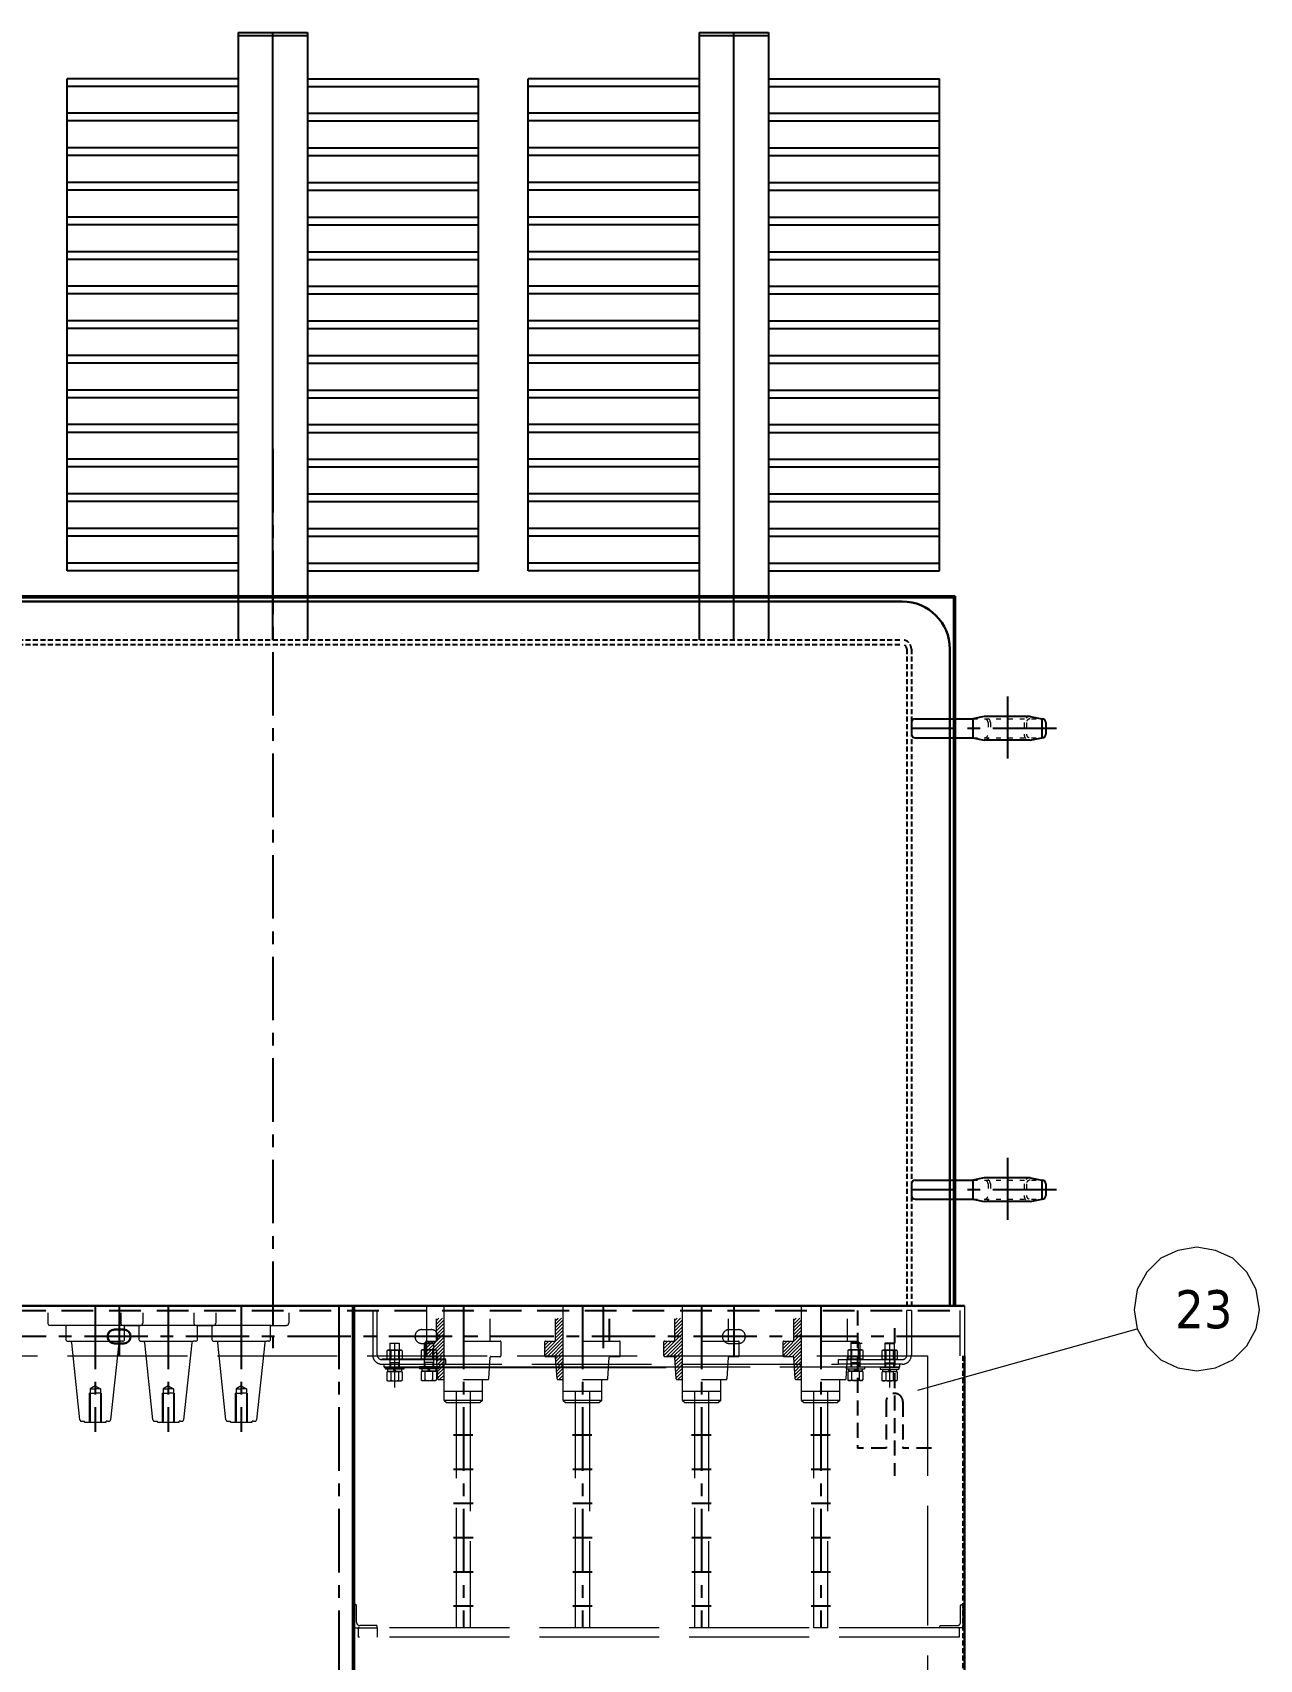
# Model space of a CAD drawing. Header units: millimetres. Extents: x 116956 to 138384, y -169944 to -162492.
# Drawn here: x 130434 to 132030, y -168281 to -166165 of the extents above; entities that cross this region are included whole.
import ezdxf

# ---------------------------------------------------------------- set-up
doc = ezdxf.new("R2010")
doc.units = ezdxf.units.MM
doc.header["$LTSCALE"] = 13
for name, pattern in [('ACAD_ISO02W100', [15, 12, -3]), ('ACAD_ISO03W100', [1.18, 0.47, -0.71]), ('CENTER', [50.8, 31.75, -6.35, 6.35, -6.35]), ('CENTERX2', [101.6, 63.5, -12.7, 12.7, -12.7]), ('DASHED', [0.75, 0.5, -0.25]), ('HIDDEN', [9.525, 6.35, -3.175])]:
    doc.linetypes.add(name, pattern=pattern)
doc.layers.get('0').update_dxf_attribs({"color": 1, "linetype": 'CENTER'})
for name, color, linetype in [('1', 4, 'Continuous'), ('4虚线层', 6, 'DASHED'), ('粗实线', 4, 'Continuous'), ('虚线', 6, 'HIDDEN'), ('铁心虚线', 1, 'DASHED')]:
    doc.layers.add(name, color=color, linetype=linetype)
doc.layers.add('标注、文本', color=3, linetype='Continuous', lineweight=25)
doc.layers.add('铁心', color=3, linetype='Continuous', lineweight=0)
doc.styles.add('Tahoma$001', font='tahoma.ttf', dxfattribs={"height": 2.159784})

# ---------------------------------------------------------------- blocks, each defined once
blk = doc.blocks.new('A$C01AF0FBC')
at = {"layer": '1', "color": 1, "linetype": 'CENTERX2', "lineweight": -3, "ltscale": 0.1}
blk.add_line((20, 740), (20, 0), dxfattribs=at)
at = {"layer": '粗实线', "lineweight": 30}
for p, q in [((38, 740), (38, 7)), ((40, 740), (40, 7)), ((0, 2), (33, 2)), ((0, 2), (0, 0)), ((0, 0), (33, 0))]:
    blk.add_line(p, q, dxfattribs=at)
for radius in [7, 5]:
    blk.add_arc((33, 7), radius, 270, 0, dxfattribs=at)

msp = doc.modelspace()

# ---------------------------------------------------------------- hatches: boundary and pattern name
at = {"linetype": 'ACAD_ISO02W100', "lineweight": 13}
h = msp.add_hatch(dxfattribs=at)
h.set_pattern_fill('ANSI31', color=2, angle=180, style=0)
h.set_pattern_definition([(225, (131278.524, -167520.8367), (2.245064, -2.245064), [])])
edge = h.paths.add_edge_path(flags=0)
edge.add_line((130969.419, -167836.719), (130969.419, -167879.498))
edge.add_line((130969.419, -167879.498), (130969.419, -167916.717))
edge.add_line((130969.419, -167916.717), (130962.354, -167916.717))
edge.add_arc((130962.354, -167915.717), 1, 183.814075, 270, ccw=False)
edge.add_line((130961.356, -167915.784), (130959.481, -167887.651))
edge.add_arc((130958.483, -167887.717), 1, 363.814075, 450)
edge.add_line((130958.483, -167886.717), (130946.419, -167886.717))
edge.add_arc((130946.419, -167885.717), 1, 180, 270, ccw=False)
edge.add_line((130945.419, -167885.717), (130945.419, -167867.717))
edge.add_arc((130946.419, -167867.717), 1, 450, 540, ccw=False)
edge.add_line((130946.419, -167866.717), (130948.904, -167866.717))
edge.add_line((130948.904, -167866.717), (130949.817, -167867.654))
edge.add_line((130949.817, -167867.654), (130950.644, -167866.717))
edge.add_line((130950.644, -167866.717), (130952.885, -167866.717))
edge.add_line((130952.885, -167866.717), (130953.799, -167867.654))
edge.add_line((130953.799, -167867.654), (130954.626, -167866.717))
edge.add_line((130954.626, -167866.717), (130955.823, -167866.717))
edge.add_line((130955.823, -167866.717), (130956.737, -167867.654))
edge.add_line((130956.737, -167867.654), (130957.563, -167866.717))
edge.add_line((130957.563, -167866.717), (130958.419, -167866.717))
edge.add_arc((130958.419, -167865.717), 1, 270.000001, 360)
edge.add_line((130959.419, -167865.717), (130959.419, -167837.719))
edge.add_arc((130960.419, -167837.719), 1, 90.00291, 180.00291, ccw=False)
edge.add_line((130960.419, -167836.719), (130969.419, -167836.719))
h = msp.add_hatch(dxfattribs=at)
h.set_pattern_fill('ANSI31', color=2, angle=180, style=0)
h.set_pattern_definition([(225, (131433.524, -167520.8367), (2.245064, -2.245064), [])])
edge = h.paths.add_edge_path(flags=0)
edge.add_line((131124.419, -167836.719), (131124.419, -167879.498))
edge.add_line((131124.419, -167879.498), (131124.419, -167916.717))
edge.add_line((131124.419, -167916.717), (131117.354, -167916.717))
edge.add_arc((131117.354, -167915.717), 1, 183.814075, 270, ccw=False)
edge.add_line((131116.356, -167915.784), (131114.481, -167887.651))
edge.add_arc((131113.483, -167887.717), 1, 363.814075, 450)
edge.add_line((131113.483, -167886.717), (131101.419, -167886.717))
edge.add_arc((131101.419, -167885.717), 1, 180, 270, ccw=False)
edge.add_line((131100.419, -167885.717), (131100.419, -167867.717))
edge.add_arc((131101.419, -167867.717), 1, 450, 540, ccw=False)
edge.add_line((131101.419, -167866.717), (131103.904, -167866.717))
edge.add_line((131103.904, -167866.717), (131104.817, -167867.654))
edge.add_line((131104.817, -167867.654), (131105.644, -167866.717))
edge.add_line((131105.644, -167866.717), (131107.885, -167866.717))
edge.add_line((131107.885, -167866.717), (131108.799, -167867.654))
edge.add_line((131108.799, -167867.654), (131109.626, -167866.717))
edge.add_line((131109.626, -167866.717), (131110.823, -167866.717))
edge.add_line((131110.823, -167866.717), (131111.737, -167867.654))
edge.add_line((131111.737, -167867.654), (131112.563, -167866.717))
edge.add_line((131112.563, -167866.717), (131113.419, -167866.717))
edge.add_arc((131113.419, -167865.717), 1, 270.000001, 360)
edge.add_line((131114.419, -167865.717), (131114.419, -167837.719))
edge.add_arc((131115.419, -167837.719), 1, 90.00291, 180.00291, ccw=False)
edge.add_line((131115.419, -167836.719), (131124.419, -167836.719))
h = msp.add_hatch(dxfattribs=at)
h.set_pattern_fill('ANSI31', color=2, angle=180, style=0)
h.set_pattern_definition([(225, (131588.524, -167520.8367), (2.245064, -2.245064), [])])
edge = h.paths.add_edge_path(flags=0)
edge.add_line((131279.419, -167836.719), (131279.419, -167879.498))
edge.add_line((131279.419, -167879.498), (131279.419, -167916.717))
edge.add_line((131279.419, -167916.717), (131272.354, -167916.717))
edge.add_arc((131272.354, -167915.717), 1, 183.814075, 270, ccw=False)
edge.add_line((131271.356, -167915.784), (131269.481, -167887.651))
edge.add_arc((131268.483, -167887.717), 1, 363.814075, 450)
edge.add_line((131268.483, -167886.717), (131256.419, -167886.717))
edge.add_arc((131256.419, -167885.717), 1, 180, 270, ccw=False)
edge.add_line((131255.419, -167885.717), (131255.419, -167867.717))
edge.add_arc((131256.419, -167867.717), 1, 450, 540, ccw=False)
edge.add_line((131256.419, -167866.717), (131258.904, -167866.717))
edge.add_line((131258.904, -167866.717), (131259.817, -167867.654))
edge.add_line((131259.817, -167867.654), (131260.644, -167866.717))
edge.add_line((131260.644, -167866.717), (131262.885, -167866.717))
edge.add_line((131262.885, -167866.717), (131263.799, -167867.654))
edge.add_line((131263.799, -167867.654), (131264.626, -167866.717))
edge.add_line((131264.626, -167866.717), (131265.823, -167866.717))
edge.add_line((131265.823, -167866.717), (131266.737, -167867.654))
edge.add_line((131266.737, -167867.654), (131267.563, -167866.717))
edge.add_line((131267.563, -167866.717), (131268.419, -167866.717))
edge.add_arc((131268.419, -167865.717), 1, 270.000001, 360)
edge.add_line((131269.419, -167865.717), (131269.419, -167837.719))
edge.add_arc((131270.419, -167837.719), 1, 90.00291, 180.00291, ccw=False)
edge.add_line((131270.419, -167836.719), (131279.419, -167836.719))
h = msp.add_hatch(dxfattribs=at)
h.set_pattern_fill('ANSI31', color=2, angle=180, style=0)
h.set_pattern_definition([(225, (131743.524, -167520.8367), (2.245064, -2.245064), [])])
edge = h.paths.add_edge_path(flags=0)
edge.add_line((131434.419, -167836.719), (131434.419, -167879.498))
edge.add_line((131434.419, -167879.498), (131434.419, -167916.717))
edge.add_line((131434.419, -167916.717), (131427.354, -167916.717))
edge.add_arc((131427.354, -167915.717), 1, 183.814075, 270, ccw=False)
edge.add_line((131426.356, -167915.784), (131424.481, -167887.651))
edge.add_arc((131423.483, -167887.717), 1, 363.814075, 450)
edge.add_line((131423.483, -167886.717), (131411.419, -167886.717))
edge.add_arc((131411.419, -167885.717), 1, 180, 270, ccw=False)
edge.add_line((131410.419, -167885.717), (131410.419, -167867.717))
edge.add_arc((131411.419, -167867.717), 1, 450, 540, ccw=False)
edge.add_line((131411.419, -167866.717), (131413.904, -167866.717))
edge.add_line((131413.904, -167866.717), (131414.817, -167867.654))
edge.add_line((131414.817, -167867.654), (131415.644, -167866.717))
edge.add_line((131415.644, -167866.717), (131417.885, -167866.717))
edge.add_line((131417.885, -167866.717), (131418.799, -167867.654))
edge.add_line((131418.799, -167867.654), (131419.626, -167866.717))
edge.add_line((131419.626, -167866.717), (131420.823, -167866.717))
edge.add_line((131420.823, -167866.717), (131421.737, -167867.654))
edge.add_line((131421.737, -167867.654), (131422.563, -167866.717))
edge.add_line((131422.563, -167866.717), (131423.419, -167866.717))
edge.add_arc((131423.419, -167865.717), 1, 270.000001, 360)
edge.add_line((131424.419, -167865.717), (131424.419, -167837.719))
edge.add_arc((131425.419, -167837.719), 1, 90.00291, 180.00291, ccw=False)
edge.add_line((131425.419, -167836.719), (131434.419, -167836.719))

# ---------------------------------------------------------------- linework, layer by layer
at = {"ltscale": 2}
for p, q in [((130746.422, -166954.718), (130746.422, -166164.737)), ((131346.422, -166954.718), (131346.422, -166164.737))]:
    msp.add_line(p, q, dxfattribs=at)
at = {"color": 2, "linetype": 'ACAD_ISO02W100', "lineweight": 13}
for p, q in [((130453.688, -167829.694), (130453.688, -167843.237)), ((130548.688, -167829.694), (130548.688, -167843.237)), ((130577.157, -167829.694), (130577.157, -167843.237)), ((130643.688, -167829.694), (130643.688, -167843.237)), ((130672.157, -167829.694), (130672.157, -167843.237)), ((130767.157, -167829.694), (130767.157, -167843.237)), ((130876.425, -167826.718), (130876.425, -167884.718)), ((130876.425, -167826.718), (130882.425, -167826.718)), ((130882.425, -167884.718), (130882.425, -167826.718)), ((130946.422, -167820.718), (130946.422, -167885.718)), ((130959.419, -167865.717), (130959.419, -167837.719)), ((130969.419, -167943.717), (130969.419, -167820.718)), ((131029.419, -167866.717), (131029.419, -167837.717)), ((131114.419, -167865.717), (131114.419, -167837.719)), ((131124.419, -167943.717), (131124.419, -167820.718)), ((131269.419, -167865.717), (131269.419, -167837.719)), ((131279.419, -167943.717), (131279.419, -167820.718)), ((131339.419, -167866.717), (131339.419, -167837.717)), ((131424.419, -167865.717), (131424.419, -167837.719)), ((131434.419, -167943.717), (131434.419, -167820.718)), ((131494.419, -167866.717), (131494.419, -167837.717)), ((131571.422, -167884.718), (131571.422, -167826.718)), ((131577.422, -167826.718), (131571.422, -167826.718)), ((131577.422, -167826.718), (131577.422, -167884.718)), ((131640.422, -167826.718), (131640.422, -167885.718)), ((131646.422, -167820.718), (131646.422, -167885.718)), ((130554.504, -167846.213), (130456.664, -167846.213)), ((130477.313, -167847.246), (130477.313, -167864.676)), ((130649.504, -167846.213), (130551.664, -167846.213)), ((130553.532, -167864.676), (130553.532, -167847.246)), ((130554.504, -167846.213), (130574.181, -167846.213)), ((130572.313, -167847.246), (130572.313, -167864.676)), ((130744.504, -167846.213), (130646.664, -167846.213)), ((130648.532, -167864.676), (130648.532, -167847.246)), ((130649.504, -167846.213), (130669.181, -167846.213)), ((130667.313, -167847.246), (130667.313, -167864.676)), ((130743.532, -167864.676), (130743.532, -167847.246)), ((130744.504, -167846.213), (130764.181, -167846.213)), ((130940.422, -167851.718), (130952.422, -167851.718)), ((131340.422, -167851.718), (131352.422, -167851.718)), ((130479.621, -167866.923), (130548.188, -167866.923)), ((130574.621, -167866.923), (130643.188, -167866.923)), ((130669.621, -167866.923), (130738.188, -167866.923)), ((130895, -167879.286), (130896.33, -167878.518)), ((130895, -167879.286), (130895, -167889.95)), ((130913.925, -167878.518), (130895.925, -167878.518)), ((130896.33, -167878.518), (130913.521, -167878.518)), ((130898.925, -167869.218), (130898.925, -167894.718)), ((130898.925, -167869.218), (130910.925, -167869.218)), ((130910.925, -167869.823), (130898.925, -167869.823)), ((130899.963, -167879.286), (130899.963, -167889.95)), ((130904.925, -167869.823), (130904.925, -167927.018)), ((130909.888, -167879.286), (130909.888, -167889.95)), ((130910.925, -167869.218), (130910.925, -167894.718)), ((130914.85, -167879.286), (130913.521, -167878.518)), ((130914.85, -167879.286), (130914.85, -167889.95)), ((130939.498, -167878.854), (130940.828, -167878.087)), ((130939.498, -167878.854), (130939.498, -167889.519)), ((130940.422, -167869.718), (130952.422, -167869.718)), ((130958.423, -167878.087), (130940.423, -167878.087)), ((130940.828, -167878.087), (130958.019, -167878.087)), ((130943.423, -167868.787), (130943.423, -167894.287)), ((130943.423, -167868.787), (130955.423, -167868.787)), ((130955.423, -167869.391), (130943.423, -167869.391)), ((130944.461, -167878.854), (130944.461, -167889.519)), ((130945.419, -167885.717), (130945.419, -167867.717)), ((130946.419, -167866.717), (130948.904, -167866.717)), ((130949.817, -167867.654), (130948.904, -167866.717)), ((130950.644, -167866.717), (130949.817, -167867.654)), ((130950.644, -167866.717), (130952.885, -167866.717)), ((130953.799, -167867.654), (130952.885, -167866.717)), ((130954.626, -167866.717), (130953.799, -167867.654)), ((130954.386, -167878.854), (130954.386, -167889.519)), ((130954.626, -167866.717), (130955.823, -167866.717)), ((130955.423, -167868.787), (130955.423, -167894.287)), ((130956.737, -167867.654), (130955.823, -167866.717)), ((130957.563, -167866.717), (130956.737, -167867.654)), ((130957.563, -167866.717), (130958.419, -167866.717)), ((130959.348, -167878.854), (130958.019, -167878.087)), ((130959.348, -167878.854), (130959.348, -167889.519)), ((130994.42, -167866.717), (131042.419, -167866.717)), ((131043.419, -167885.717), (131043.419, -167867.717)), ((131100.419, -167885.717), (131100.419, -167867.717)), ((131101.419, -167866.717), (131103.904, -167866.717)), ((131104.817, -167867.654), (131103.904, -167866.717)), ((131105.644, -167866.717), (131104.817, -167867.654)), ((131105.644, -167866.717), (131107.885, -167866.717)), ((131108.799, -167867.654), (131107.885, -167866.717)), ((131109.626, -167866.717), (131108.799, -167867.654)), ((131109.626, -167866.717), (131110.823, -167866.717)), ((131111.737, -167867.654), (131110.823, -167866.717)), ((131112.563, -167866.717), (131111.737, -167867.654)), ((131112.563, -167866.717), (131113.419, -167866.717)), ((131149.42, -167866.717), (131197.419, -167866.717)), ((131198.419, -167885.717), (131198.419, -167867.717)), ((131255.419, -167885.717), (131255.419, -167867.717)), ((131256.419, -167866.717), (131258.904, -167866.717)), ((131259.817, -167867.654), (131258.904, -167866.717)), ((131260.644, -167866.717), (131259.817, -167867.654)), ((131260.644, -167866.717), (131262.885, -167866.717)), ((131263.799, -167867.654), (131262.885, -167866.717)), ((131264.626, -167866.717), (131263.799, -167867.654)), ((131264.626, -167866.717), (131265.823, -167866.717)), ((131266.737, -167867.654), (131265.823, -167866.717)), ((131267.563, -167866.717), (131266.737, -167867.654)), ((131267.563, -167866.717), (131268.419, -167866.717)), ((131304.42, -167866.717), (131352.419, -167866.717)), ((131340.422, -167869.718), (131352.422, -167869.718)), ((131353.419, -167885.717), (131353.419, -167867.717)), ((131410.419, -167885.717), (131410.419, -167867.717)), ((131411.419, -167866.717), (131413.904, -167866.717)), ((131414.817, -167867.654), (131413.904, -167866.717)), ((131415.644, -167866.717), (131414.817, -167867.654)), ((131415.644, -167866.717), (131417.885, -167866.717)), ((131418.799, -167867.654), (131417.885, -167866.717)), ((131419.626, -167866.717), (131418.799, -167867.654)), ((131419.626, -167866.717), (131420.823, -167866.717)), ((131421.737, -167867.654), (131420.823, -167866.717)), ((131422.563, -167866.717), (131421.737, -167867.654)), ((131422.563, -167866.717), (131423.419, -167866.717)), ((131459.42, -167866.717), (131507.419, -167866.717)), ((131494.5, -167878.854), (131495.829, -167878.087)), ((131494.5, -167878.854), (131494.5, -167889.519)), ((131495.425, -167878.087), (131513.425, -167878.087)), ((131513.02, -167878.087), (131495.829, -167878.087)), ((131498.425, -167868.787), (131498.425, -167894.287)), ((131510.425, -167868.787), (131498.425, -167868.787)), ((131498.425, -167869.391), (131510.425, -167869.391)), ((131499.462, -167878.854), (131499.462, -167889.519)), ((131513.425, -167869.718), (131501.425, -167869.718)), ((131508.419, -167885.717), (131508.419, -167867.717)), ((131509.387, -167878.854), (131509.387, -167889.519)), ((131510.425, -167868.787), (131510.425, -167894.287)), ((131514.35, -167878.854), (131513.02, -167878.087)), ((131514.35, -167878.854), (131514.35, -167889.519)), ((131538.997, -167879.286), (131540.327, -167878.518)), ((131538.997, -167879.286), (131538.997, -167889.95)), ((131539.922, -167878.518), (131557.922, -167878.518)), ((131557.518, -167878.518), (131540.327, -167878.518)), ((131542.922, -167869.218), (131542.922, -167894.718)), ((131554.922, -167869.218), (131542.922, -167869.218)), ((131542.922, -167869.823), (131554.922, -167869.823)), ((131543.96, -167879.286), (131543.96, -167889.95)), ((131548.922, -167869.823), (131548.922, -167927.018)), ((131553.885, -167879.286), (131553.885, -167889.95)), ((131554.922, -167869.218), (131554.922, -167894.718)), ((131558.847, -167879.286), (131557.518, -167878.518)), ((131558.847, -167879.286), (131558.847, -167889.95)), ((129894.422, -167885.718), (131598.422, -167885.718)), ((130888.425, -167896.718), (131482.422, -167896.718)), ((130891.425, -167900.718), (130891.425, -167896.718)), ((130916.925, -167900.718), (130892.925, -167900.718)), ((130892.925, -167900.718), (130892.925, -167903.218)), ((130895, -167889.95), (130896.33, -167890.718)), ((130896.33, -167890.718), (130913.521, -167890.718)), ((130910.925, -167894.718), (130898.925, -167894.718)), ((130898.925, -167894.718), (130898.925, -167900.718)), ((130899.825, -167894.718), (130899.825, -167900.718)), ((130910.025, -167894.718), (130910.025, -167900.718)), ((130910.925, -167894.718), (130910.925, -167900.718)), ((130914.85, -167889.95), (130913.521, -167890.718)), ((130916.925, -167900.718), (130916.925, -167903.218)), ((130961.423, -167900.287), (130937.423, -167900.287)), ((130937.423, -167900.287), (130937.423, -167902.787)), ((130961.423, -167902.787), (130937.423, -167902.787)), ((130939.498, -167889.519), (130940.828, -167890.287)), ((130958.423, -167902.787), (130940.423, -167902.787)), ((130940.423, -167902.787), (130940.423, -167905.787)), ((130940.828, -167890.287), (130958.019, -167890.287)), ((130955.423, -167894.287), (130943.423, -167894.287)), ((130943.423, -167894.287), (130943.423, -167900.287)), ((130944.323, -167894.287), (130944.323, -167900.287)), ((130946.419, -167886.717), (130958.483, -167886.717)), ((130947.723, -167902.787), (130949.423, -167905.787)), ((130949.423, -167902.787), (130951.123, -167905.787)), ((130954.523, -167894.287), (130954.523, -167900.287)), ((130955.423, -167894.287), (130955.423, -167900.287)), ((130959.348, -167889.519), (130958.019, -167890.287)), ((130958.423, -167902.787), (130958.423, -167905.787)), ((130961.356, -167915.784), (130959.481, -167887.651)), ((130961.423, -167900.287), (130961.423, -167902.787)), ((130971.425, -167896.718), (130971.425, -167890.718)), ((131027.481, -167915.784), (131029.356, -167887.651)), ((131030.354, -167886.717), (131042.419, -167886.717)), ((131101.419, -167886.717), (131113.483, -167886.717)), ((131116.356, -167915.784), (131114.481, -167887.651)), ((131182.481, -167915.784), (131184.356, -167887.651)), ((131185.354, -167886.717), (131197.419, -167886.717)), ((131562.422, -167900.718), (131195.563, -167900.718)), ((131256.419, -167886.717), (131268.483, -167886.717)), ((131271.356, -167915.784), (131269.481, -167887.651)), ((131337.481, -167915.784), (131339.356, -167887.651)), ((131340.354, -167886.717), (131352.419, -167886.717)), ((131411.419, -167886.717), (131423.483, -167886.717)), ((131426.356, -167915.784), (131424.481, -167887.651)), ((131482.422, -167896.718), (131482.422, -167890.718)), ((131482.422, -167890.718), (131565.422, -167890.718)), ((131565.422, -167896.718), (131482.422, -167896.718)), ((131492.425, -167900.287), (131516.425, -167900.287)), ((131492.425, -167900.287), (131492.425, -167902.787)), ((131492.425, -167902.787), (131516.425, -167902.787)), ((131492.481, -167915.784), (131494.356, -167887.651)), ((131494.5, -167889.519), (131495.829, -167890.287)), ((131495.354, -167886.717), (131507.419, -167886.717)), ((131495.425, -167902.787), (131513.425, -167902.787)), ((131495.425, -167902.787), (131495.425, -167905.787)), ((131513.02, -167890.287), (131495.829, -167890.287)), ((131498.425, -167894.287), (131510.425, -167894.287)), ((131498.425, -167894.287), (131498.425, -167900.287)), ((131499.325, -167894.287), (131499.325, -167900.287)), ((131504.425, -167902.787), (131502.725, -167905.787)), ((131506.125, -167902.787), (131504.425, -167905.787)), ((131509.525, -167894.287), (131509.525, -167900.287)), ((131510.425, -167894.287), (131510.425, -167900.287)), ((131514.35, -167889.519), (131513.02, -167890.287)), ((131513.425, -167902.787), (131513.425, -167905.787)), ((131516.425, -167900.287), (131516.425, -167902.787)), ((131536.922, -167900.718), (131560.922, -167900.718)), ((131536.922, -167900.718), (131536.922, -167903.218)), ((131538.997, -167889.95), (131540.327, -167890.718)), ((131557.518, -167890.718), (131540.327, -167890.718)), ((131542.922, -167894.718), (131554.922, -167894.718)), ((131542.922, -167894.718), (131542.922, -167900.718)), ((131543.822, -167894.718), (131543.822, -167900.718)), ((131554.022, -167894.718), (131554.022, -167900.718)), ((131554.922, -167894.718), (131554.922, -167900.718)), ((131558.847, -167889.95), (131557.518, -167890.718)), ((131560.922, -167900.718), (131560.922, -167903.218)), ((131562.422, -167900.718), (131562.422, -167896.718)), ((131598.422, -167885.718), (131598.422, -168610.718)), ((130916.925, -167903.218), (130892.925, -167903.218)), ((130895, -167906.986), (130896.33, -167906.218)), ((130895, -167906.986), (130895, -167917.65)), ((130895, -167917.65), (130896.33, -167918.418)), ((130913.925, -167903.218), (130895.925, -167903.218)), ((130895.925, -167903.218), (130895.925, -167906.218)), ((130913.925, -167906.218), (130895.925, -167906.218)), ((130896.33, -167906.218), (130913.521, -167906.218)), ((130896.33, -167918.418), (130913.521, -167918.418)), ((130899.963, -167906.986), (130899.963, -167917.65)), ((130903.225, -167903.218), (130904.925, -167906.218)), ((130904.925, -167903.218), (130906.625, -167906.218)), ((130909.888, -167906.986), (130909.888, -167917.65)), ((130914.85, -167906.986), (130913.521, -167906.218)), ((130914.85, -167917.65), (130913.521, -167918.418)), ((130913.925, -167903.218), (130913.925, -167906.218)), ((130914.85, -167906.986), (130914.85, -167917.65)), ((130939.498, -167906.554), (130940.828, -167905.787)), ((130939.498, -167906.554), (130939.498, -167917.219)), ((130939.498, -167917.219), (130940.828, -167917.987)), ((130958.423, -167905.787), (130940.423, -167905.787)), ((130940.828, -167905.787), (130958.019, -167905.787)), ((130940.828, -167917.987), (130958.019, -167917.987)), ((130944.461, -167906.554), (130944.461, -167917.219)), ((130954.386, -167906.554), (130954.386, -167917.219)), ((130959.348, -167906.554), (130958.019, -167905.787)), ((130959.348, -167917.219), (130958.019, -167917.987)), ((130959.348, -167906.554), (130959.348, -167917.219)), ((130962.354, -167916.717), (130969.419, -167916.717)), ((130994.395, -167916.717), (131026.483, -167916.717)), ((131019.419, -167943.718), (131019.419, -167916.718)), ((131117.354, -167916.717), (131124.419, -167916.717)), ((131149.395, -167916.717), (131181.483, -167916.717)), ((131174.419, -167943.718), (131174.419, -167916.718)), ((131272.354, -167916.717), (131279.419, -167916.717)), ((131304.395, -167916.717), (131336.483, -167916.717)), ((131329.419, -167943.718), (131329.419, -167916.718)), ((131427.354, -167916.717), (131434.419, -167916.717)), ((131459.395, -167916.717), (131491.483, -167916.717)), ((131484.419, -167943.718), (131484.419, -167916.718)), ((131494.5, -167906.554), (131495.829, -167905.787)), ((131494.5, -167906.554), (131494.5, -167917.219)), ((131494.5, -167917.219), (131495.829, -167917.987)), ((131495.425, -167905.787), (131513.425, -167905.787)), ((131513.02, -167905.787), (131495.829, -167905.787)), ((131513.02, -167917.987), (131495.829, -167917.987)), ((131499.462, -167906.554), (131499.462, -167917.219)), ((131509.387, -167906.554), (131509.387, -167917.219)), ((131514.35, -167906.554), (131513.02, -167905.787)), ((131514.35, -167917.219), (131513.02, -167917.987)), ((131514.35, -167906.554), (131514.35, -167917.219)), ((131536.922, -167903.218), (131560.922, -167903.218)), ((131538.997, -167906.986), (131540.327, -167906.218)), ((131538.997, -167906.986), (131538.997, -167917.65)), ((131538.997, -167917.65), (131540.327, -167918.418)), ((131539.922, -167903.218), (131557.922, -167903.218)), ((131539.922, -167903.218), (131539.922, -167906.218)), ((131539.922, -167906.218), (131557.922, -167906.218)), ((131557.518, -167906.218), (131540.327, -167906.218)), ((131557.518, -167918.418), (131540.327, -167918.418)), ((131543.96, -167906.986), (131543.96, -167917.65)), ((131548.922, -167903.218), (131547.222, -167906.218)), ((131550.622, -167903.218), (131548.922, -167906.218)), ((131553.885, -167906.986), (131553.885, -167917.65)), ((131558.847, -167906.986), (131557.518, -167906.218)), ((131558.847, -167917.65), (131557.518, -167918.418)), ((131557.922, -167903.218), (131557.922, -167906.218)), ((131558.847, -167906.986), (131558.847, -167917.65)), ((130507.679, -167934.336), (130507.679, -167972.233)), ((130507.679, -167934.336), (130515.392, -167934.336)), ((130508.651, -167928.931), (130508.651, -167970.958)), ((130523.166, -167934.336), (130515.392, -167934.336)), ((130522.133, -167928.931), (130522.133, -167970.958)), ((130523.166, -167934.336), (130523.166, -167972.233)), ((130602.679, -167934.336), (130602.679, -167972.233)), ((130602.679, -167934.336), (130610.392, -167934.336)), ((130603.651, -167928.931), (130603.651, -167970.958)), ((130618.166, -167934.336), (130610.392, -167934.336)), ((130617.133, -167928.931), (130617.133, -167970.958)), ((130618.166, -167934.336), (130618.166, -167972.233)), ((130697.679, -167934.336), (130697.679, -167972.233)), ((130697.679, -167934.336), (130705.392, -167934.336)), ((130698.651, -167928.931), (130698.651, -167970.958)), ((130713.166, -167934.336), (130705.392, -167934.336)), ((130712.133, -167928.931), (130712.133, -167970.958)), ((130713.166, -167934.336), (130713.166, -167972.233)), ((130969.418, -167931.717), (131019.419, -167931.717)), ((130969.419, -167943.709), (130972.419, -167946.709)), ((131019.419, -167943.717), (130969.419, -167943.709)), ((131014.417, -167943.717), (130974.417, -167943.717)), ((130985.452, -167931.717), (131003.452, -167931.717)), ((130985.483, -168239.717), (130985.452, -167931.717)), ((131003.452, -167931.717), (131003.452, -168239.717)), ((131019.419, -167943.718), (131016.419, -167946.718)), ((131124.418, -167931.717), (131174.419, -167931.717)), ((131124.419, -167943.709), (131127.419, -167946.709)), ((131174.419, -167943.717), (131124.419, -167943.709)), ((131169.417, -167943.717), (131129.417, -167943.717)), ((131140.452, -167931.717), (131158.452, -167931.717)), ((131140.483, -168239.717), (131140.452, -167931.717)), ((131158.452, -167931.717), (131158.452, -168239.717)), ((131174.419, -167943.718), (131171.419, -167946.718)), ((131279.418, -167931.717), (131329.419, -167931.717)), ((131279.419, -167943.709), (131282.419, -167946.709)), ((131329.419, -167943.717), (131279.419, -167943.709)), ((131324.417, -167943.717), (131284.417, -167943.717)), ((131295.452, -167931.717), (131313.452, -167931.717)), ((131295.483, -168239.717), (131295.452, -167931.717)), ((131313.452, -167931.717), (131313.452, -168239.717)), ((131329.419, -167943.718), (131326.419, -167946.718)), ((131434.418, -167931.717), (131484.419, -167931.717)), ((131434.419, -167943.709), (131437.419, -167946.709)), ((131484.419, -167943.717), (131434.419, -167943.709)), ((131479.417, -167943.717), (131439.417, -167943.717)), ((131450.452, -167931.717), (131468.452, -167931.717)), ((131450.483, -168239.717), (131450.452, -167931.717)), ((131468.452, -167931.717), (131468.452, -168239.717)), ((131484.419, -167943.718), (131481.419, -167946.718)), ((130972.419, -167946.709), (131016.419, -167946.718)), ((131127.419, -167946.709), (131171.419, -167946.718)), ((131282.419, -167946.709), (131326.419, -167946.718)), ((131437.419, -167946.709), (131481.419, -167946.718)), ((130497.658, -167970.958), (130501.424, -167970.958)), ((130501.424, -167972.233), (130501.424, -167970.958)), ((130508.651, -167970.958), (130507.679, -167972.233)), ((130508.651, -167972.233), (130522.133, -167972.233)), ((130522.133, -167970.958), (130523.166, -167972.233)), ((130531.304, -167970.958), (130529.421, -167970.958)), ((130531.304, -167970.958), (130533.126, -167970.958)), ((130592.658, -167970.958), (130596.424, -167970.958)), ((130596.424, -167972.233), (130596.424, -167970.958)), ((130603.651, -167970.958), (130602.679, -167972.233)), ((130603.651, -167972.233), (130617.133, -167972.233)), ((130617.133, -167970.958), (130618.166, -167972.233)), ((130626.304, -167970.958), (130624.421, -167970.958)), ((130626.304, -167970.958), (130628.126, -167970.958)), ((130687.658, -167970.958), (130691.424, -167970.958)), ((130691.424, -167972.233), (130691.424, -167970.958)), ((130698.651, -167970.958), (130697.679, -167972.233)), ((130698.651, -167972.233), (130712.133, -167972.233)), ((130712.133, -167970.958), (130713.166, -167972.233)), ((130721.304, -167970.958), (130719.421, -167970.958)), ((130721.304, -167970.958), (130723.126, -167970.958)), ((130852.425, -168209.717), (130852.425, -168239.717)), ((130855.425, -168232.217), (130855.425, -168210.717)), ((131641.422, -168232.217), (131641.422, -168210.717)), ((131642.422, -168209.717), (131644.422, -168209.717)), ((131644.422, -168209.717), (131644.422, -168239.717)), ((130852.425, -168239.717), (130882.425, -168239.717)), ((131639.422, -168239.717), (130857.425, -168239.717)), ((130857.425, -168239.717), (130857.425, -168251.717)), ((130881.425, -168236.717), (130859.925, -168236.717)), ((130882.425, -168239.717), (130882.425, -168237.717)), ((130882.425, -168239.717), (130882.425, -168251.717)), ((131003.474, -168239.717), (130985.474, -168239.717)), ((131158.474, -168239.717), (131140.474, -168239.717)), ((131313.474, -168239.717), (131295.474, -168239.717)), ((131468.474, -168239.717), (131450.474, -168239.717)), ((131614.422, -168239.717), (131614.422, -168237.717)), ((131644.422, -168239.717), (131614.422, -168239.717)), ((131615.422, -168236.717), (131636.922, -168236.717)), ((131639.422, -168239.717), (131639.422, -168251.717)), ((131639.422, -168251.717), (130857.425, -168251.717))]:
    msp.add_line(p, q, dxfattribs=at)
for points in [[(130453.688, -167843.237), (130453.749, -167843.966), (130454.052, -167844.695), (130454.538, -167845.363), (130455.145, -167845.788), (130455.874, -167846.092), (130456.664, -167846.213)], [(130477.313, -167847.246), (130477.191, -167846.699), (130476.827, -167846.335), (130476.28, -167846.213)], [(130548.688, -167843.237), (130548.749, -167843.966), (130549.052, -167844.695), (130549.538, -167845.363), (130550.145, -167845.788), (130550.874, -167846.092), (130551.664, -167846.213)], [(130554.504, -167846.213), (130554.018, -167846.335), (130553.654, -167846.699), (130553.532, -167847.246)], [(130572.313, -167847.246), (130572.191, -167846.699), (130571.827, -167846.335), (130571.28, -167846.213)], [(130574.181, -167846.213), (130574.91, -167846.092), (130575.639, -167845.788), (130576.307, -167845.363), (130576.732, -167844.695), (130577.036, -167843.966), (130577.157, -167843.237)], [(130643.688, -167843.237), (130643.749, -167843.966), (130644.052, -167844.695), (130644.538, -167845.363), (130645.145, -167845.788), (130645.874, -167846.092), (130646.664, -167846.213)], [(130649.504, -167846.213), (130649.018, -167846.335), (130648.654, -167846.699), (130648.532, -167847.246)], [(130667.313, -167847.246), (130667.191, -167846.699), (130666.827, -167846.335), (130666.28, -167846.213)], [(130669.181, -167846.213), (130669.91, -167846.092), (130670.639, -167845.788), (130671.307, -167845.363), (130671.732, -167844.695), (130672.036, -167843.966), (130672.157, -167843.237)], [(130744.504, -167846.213), (130744.018, -167846.335), (130743.654, -167846.699), (130743.532, -167847.246)], [(130764.181, -167846.213), (130764.91, -167846.092), (130765.639, -167845.788), (130766.307, -167845.363), (130766.732, -167844.695), (130767.036, -167843.966), (130767.157, -167843.237)], [(130477.313, -167864.676), (130477.434, -167865.344), (130477.738, -167866.012), (130478.224, -167866.498), (130478.892, -167866.802), (130479.621, -167866.923)], [(130495.411, -167968.893), (130484.904, -167868.988), (130484.722, -167868.32), (130484.358, -167867.773), (130483.872, -167867.348), (130483.265, -167867.045), (130482.597, -167866.923)], [(130551.224, -167866.923), (130548.188, -167866.923), (130547.52, -167867.045), (130546.973, -167867.348), (130546.426, -167867.773), (130546.123, -167868.32), (130545.94, -167868.988), (130535.434, -167968.893)], [(130551.224, -167866.923), (130551.953, -167866.802), (130552.56, -167866.498), (130553.046, -167866.012), (130553.411, -167865.344), (130553.532, -167864.676)], [(130572.313, -167864.676), (130572.434, -167865.344), (130572.738, -167866.012), (130573.224, -167866.498), (130573.892, -167866.802), (130574.621, -167866.923)], [(130590.411, -167968.893), (130579.904, -167868.988), (130579.722, -167868.32), (130579.358, -167867.773), (130578.872, -167867.348), (130578.265, -167867.045), (130577.597, -167866.923)], [(130646.224, -167866.923), (130643.188, -167866.923), (130642.52, -167867.045), (130641.973, -167867.348), (130641.426, -167867.773), (130641.123, -167868.32), (130640.94, -167868.988), (130630.434, -167968.893)], [(130646.224, -167866.923), (130646.953, -167866.802), (130647.56, -167866.498), (130648.046, -167866.012), (130648.411, -167865.344), (130648.532, -167864.676)], [(130667.313, -167864.676), (130667.434, -167865.344), (130667.738, -167866.012), (130668.224, -167866.498), (130668.892, -167866.802), (130669.621, -167866.923)], [(130685.411, -167968.893), (130674.904, -167868.988), (130674.722, -167868.32), (130674.358, -167867.773), (130673.872, -167867.348), (130673.265, -167867.045), (130672.597, -167866.923)], [(130741.224, -167866.923), (130738.188, -167866.923), (130737.52, -167867.045), (130736.973, -167867.348), (130736.426, -167867.773), (130736.123, -167868.32), (130735.94, -167868.988), (130725.434, -167968.893)], [(130741.224, -167866.923), (130741.953, -167866.802), (130742.56, -167866.498), (130743.046, -167866.012), (130743.411, -167865.344), (130743.532, -167864.676)], [(130515.392, -167924.862), (130508.651, -167928.931), (130515.392, -167928.931)], [(130515.392, -167924.862), (130522.133, -167928.931), (130515.392, -167928.931)], [(130610.392, -167924.862), (130603.651, -167928.931), (130610.392, -167928.931)], [(130610.392, -167924.862), (130617.133, -167928.931), (130610.392, -167928.931)], [(130705.392, -167924.862), (130698.651, -167928.931), (130705.392, -167928.931)], [(130705.392, -167924.862), (130712.133, -167928.931), (130705.392, -167928.931)], [(130495.411, -167968.893), (130495.593, -167969.561), (130495.897, -167970.108), (130496.444, -167970.593), (130497.051, -167970.836), (130497.658, -167970.958)], [(130501.424, -167972.233), (130529.421, -167972.233), (130529.421, -167970.958)], [(130533.126, -167970.958), (130533.794, -167970.836), (130534.401, -167970.593), (130534.887, -167970.108), (130535.252, -167969.561), (130535.434, -167968.893)], [(130590.411, -167968.893), (130590.593, -167969.561), (130590.897, -167970.108), (130591.444, -167970.593), (130592.051, -167970.836), (130592.658, -167970.958)], [(130596.424, -167972.233), (130624.421, -167972.233), (130624.421, -167970.958)], [(130628.126, -167970.958), (130628.794, -167970.836), (130629.401, -167970.593), (130629.887, -167970.108), (130630.252, -167969.561), (130630.434, -167968.893)], [(130685.411, -167968.893), (130685.593, -167969.561), (130685.897, -167970.108), (130686.444, -167970.593), (130687.051, -167970.836), (130687.658, -167970.958)], [(130691.424, -167972.233), (130719.421, -167972.233), (130719.421, -167970.958)], [(130723.126, -167970.958), (130723.794, -167970.836), (130724.401, -167970.593), (130724.887, -167970.108), (130725.252, -167969.561), (130725.434, -167968.893)]]:
    msp.add_lwpolyline(points, dxfattribs=at)
for centre, radius, start, end in [((130940.422, -167860.718), 9, 90, 270), ((130952.422, -167860.718), 9, 270, 90), ((131340.422, -167860.718), 9, 90, 270), ((131352.422, -167860.718), 9, 270, 90), ((130897.536, -167883.087), 4.569, 57.914436, 123.704561), ((130904.925, -167896.518), 18, 73.996597, 106.003403), ((130912.315, -167883.087), 4.569, 56.295439, 122.558752), ((130942.034, -167882.655), 4.569, 57.914436, 123.704561), ((130949.423, -167896.087), 18, 73.996597, 106.003403), ((130946.419, -167867.717), 1, 90, 180), ((130956.813, -167882.655), 4.569, 56.295439, 122.558752), ((130958.419, -167865.717), 1, 270.000001, 0), ((131042.419, -167867.717), 1, 0, 90), ((131101.419, -167867.717), 1, 90, 180), ((131113.419, -167865.717), 1, 270.000001, 0), ((131197.419, -167867.717), 1, 0, 90), ((131256.419, -167867.717), 1, 90, 180), ((131268.419, -167865.717), 1, 270.000001, 0), ((131352.419, -167867.717), 1, 0, 90), ((131411.419, -167867.717), 1, 90, 180), ((131423.419, -167865.717), 1, 270.000001, 0), ((131497.035, -167882.655), 4.569, 57.441248, 123.704561), ((131504.425, -167896.087), 18, 73.996597, 106.003403), ((131507.419, -167867.717), 1, 0, 90), ((131511.814, -167882.655), 4.569, 56.295439, 122.085564), ((131541.533, -167883.087), 4.569, 57.441248, 123.704561), ((131548.922, -167896.518), 18, 73.996597, 106.003403), ((131556.312, -167883.087), 4.569, 56.295439, 122.085564), ((130888.425, -167884.718), 12, 180, 270), ((130888.425, -167884.718), 6, 180, 270), ((130897.536, -167886.149), 4.569, 236.295439, 302.085564), ((130904.925, -167872.718), 18, 253.996597, 286.003403), ((130912.315, -167886.149), 4.569, 237.914436, 303.704561), ((130942.034, -167885.718), 4.569, 236.295439, 302.085564), ((130949.423, -167872.287), 18, 253.996597, 286.003403), ((130946.419, -167885.717), 1, 180, 270), ((130956.813, -167885.718), 4.569, 237.914436, 303.704561), ((130958.483, -167887.717), 1, 3.814075, 90), ((131030.354, -167887.717), 1, 90, 176.185925), ((131042.419, -167885.717), 1, 270, 0), ((131101.419, -167885.717), 1, 180, 270), ((131113.483, -167887.717), 1, 3.814075, 90), ((131185.354, -167887.717), 1, 90, 176.185925), ((131197.419, -167885.717), 1, 270, 0), ((131256.419, -167885.717), 1, 180, 270), ((131268.483, -167887.717), 1, 3.814075, 90), ((131340.354, -167887.717), 1, 90, 176.185925), ((131352.419, -167885.717), 1, 270, 0), ((131411.419, -167885.717), 1, 180, 270), ((131423.483, -167887.717), 1, 3.814075, 90), ((131495.354, -167887.717), 1, 90, 176.185925), ((131497.035, -167885.718), 4.569, 236.295439, 302.085564), ((131504.425, -167872.287), 18, 253.996597, 286.003403), ((131507.419, -167885.717), 1, 270, 0), ((131511.814, -167885.718), 4.569, 237.914436, 303.704561), ((131541.533, -167886.149), 4.569, 236.295439, 302.085564), ((131548.922, -167872.718), 18, 253.996597, 286.003403), ((131556.312, -167886.149), 4.569, 237.914436, 303.704561), ((131565.422, -167884.718), 12, 270, 0), ((131565.422, -167884.718), 6, 270, 0), ((130897.536, -167910.787), 4.569, 57.914436, 123.704561), ((130897.536, -167913.849), 4.569, 236.295439, 302.085564), ((130904.925, -167924.218), 18, 73.996597, 106.003403), ((130904.925, -167900.418), 18, 253.996597, 286.003403), ((130912.315, -167910.787), 4.569, 56.295439, 122.558752), ((130912.315, -167913.849), 4.569, 237.914436, 303.704561), ((130942.034, -167910.355), 4.569, 57.914436, 123.704561), ((130942.034, -167913.418), 4.569, 236.295439, 302.085564), ((130949.423, -167923.787), 18, 73.996597, 106.003403), ((130949.423, -167899.987), 18, 253.996597, 286.003403), ((130956.813, -167910.355), 4.569, 56.295439, 122.558752), ((130956.813, -167913.418), 4.569, 237.914436, 303.704561), ((130962.354, -167915.717), 1, 183.814075, 270), ((131026.483, -167915.717), 1, 270, 356.185925), ((131117.354, -167915.717), 1, 183.814075, 270), ((131181.483, -167915.717), 1, 270, 356.185925), ((131272.354, -167915.717), 1, 183.814075, 270), ((131336.483, -167915.717), 1, 270, 356.185925), ((131427.354, -167915.717), 1, 183.814075, 270), ((131491.483, -167915.717), 1, 270, 356.185925), ((131497.035, -167910.355), 4.569, 57.441248, 123.704561), ((131497.035, -167913.418), 4.569, 236.295439, 302.085564), ((131504.425, -167923.787), 18, 73.996597, 106.003403), ((131504.425, -167899.987), 18, 253.996597, 286.003403), ((131511.814, -167910.355), 4.569, 56.295439, 122.085564), ((131511.814, -167913.418), 4.569, 237.914436, 303.704561), ((131541.533, -167910.787), 4.569, 57.441248, 123.704561), ((131541.533, -167913.849), 4.569, 236.295439, 302.085564), ((131548.922, -167924.218), 18, 73.996597, 106.003403), ((131548.922, -167900.418), 18, 253.996597, 286.003403), ((131556.312, -167910.787), 4.569, 56.295439, 122.085564), ((131556.312, -167913.849), 4.569, 237.914436, 303.704561), ((131642.422, -168210.717), 1, 90, 180), ((130859.925, -168232.217), 4.5, 180, 270), ((130881.425, -168237.717), 1, 0, 90), ((131615.422, -168237.717), 1, 90, 180), ((131636.922, -168232.217), 4.5, 270, 0)]:
    msp.add_arc(centre, radius, start, end, dxfattribs=at)
at = {"layer": '1', "ltscale": 8}
for p, q in [((130701.422, -166164.737), (130701.422, -166954.718)), ((130701.422, -166164.737), (130791.422, -166164.737)), ((130791.422, -166164.737), (130791.422, -166954.718)), ((131301.422, -166164.737), (131301.422, -166954.718)), ((131301.422, -166164.737), (131391.422, -166164.737)), ((131391.422, -166164.737), (131391.422, -166954.718)), ((130701.422, -166168.737), (130791.422, -166168.737)), ((131301.422, -166168.737), (131391.422, -166168.737)), ((130478.922, -166864.737), (130478.922, -166224.737)), ((130701.422, -166224.737), (130478.922, -166224.737)), ((130791.422, -166224.737), (131013.922, -166224.737)), ((131013.922, -166864.737), (131013.922, -166224.737)), ((131078.922, -166864.737), (131078.922, -166224.737)), ((131301.422, -166224.737), (131078.922, -166224.737)), ((131391.422, -166224.737), (131613.922, -166224.737)), ((131613.922, -166864.737), (131613.922, -166224.737)), ((130701.422, -166234.737), (130478.922, -166234.737)), ((130791.422, -166234.737), (131013.922, -166234.737)), ((131301.422, -166234.737), (131078.922, -166234.737)), ((131391.422, -166234.737), (131613.922, -166234.737)), ((130701.422, -166269.737), (130478.922, -166269.737)), ((130791.422, -166269.737), (131013.922, -166269.737)), ((131301.422, -166269.737), (131078.922, -166269.737)), ((131391.422, -166269.737), (131613.922, -166269.737)), ((130701.422, -166279.737), (130478.922, -166279.737)), ((130791.422, -166279.737), (131013.922, -166279.737)), ((131301.422, -166279.737), (131078.922, -166279.737)), ((131391.422, -166279.737), (131613.922, -166279.737)), ((130701.422, -166314.737), (130478.922, -166314.737)), ((130791.422, -166314.737), (131013.922, -166314.737)), ((131301.422, -166314.737), (131078.922, -166314.737)), ((131391.422, -166314.737), (131613.922, -166314.737)), ((130701.422, -166324.737), (130478.922, -166324.737)), ((130791.422, -166324.737), (131013.922, -166324.737)), ((131301.422, -166324.737), (131078.922, -166324.737)), ((131391.422, -166324.737), (131613.922, -166324.737)), ((130701.422, -166359.737), (130478.922, -166359.737)), ((130701.422, -166369.737), (130478.922, -166369.737)), ((130791.422, -166359.737), (131013.922, -166359.737)), ((130791.422, -166369.737), (131013.922, -166369.737)), ((131301.422, -166359.737), (131078.922, -166359.737)), ((131301.422, -166369.737), (131078.922, -166369.737)), ((131391.422, -166359.737), (131613.922, -166359.737)), ((131391.422, -166369.737), (131613.922, -166369.737)), ((130701.422, -166404.737), (130478.922, -166404.737)), ((130701.422, -166414.737), (130478.922, -166414.737)), ((130791.422, -166404.737), (131013.922, -166404.737)), ((130791.422, -166414.737), (131013.922, -166414.737)), ((131301.422, -166404.737), (131078.922, -166404.737)), ((131301.422, -166414.737), (131078.922, -166414.737)), ((131391.422, -166404.737), (131613.922, -166404.737)), ((131391.422, -166414.737), (131613.922, -166414.737)), ((130701.422, -166449.737), (130478.922, -166449.737)), ((130701.422, -166459.737), (130478.922, -166459.737)), ((130791.422, -166449.737), (131013.922, -166449.737)), ((130791.422, -166459.737), (131013.922, -166459.737)), ((131301.422, -166449.737), (131078.922, -166449.737)), ((131301.422, -166459.737), (131078.922, -166459.737)), ((131391.422, -166449.737), (131613.922, -166449.737)), ((131391.422, -166459.737), (131613.922, -166459.737)), ((130701.422, -166494.737), (130478.922, -166494.737)), ((130701.422, -166504.737), (130478.922, -166504.737)), ((130791.422, -166494.737), (131013.922, -166494.737)), ((130791.422, -166504.737), (131013.922, -166504.737)), ((131301.422, -166494.737), (131078.922, -166494.737)), ((131301.422, -166504.737), (131078.922, -166504.737)), ((131391.422, -166494.737), (131613.922, -166494.737)), ((131391.422, -166504.737), (131613.922, -166504.737)), ((130701.422, -166539.737), (130478.922, -166539.737)), ((130791.422, -166539.737), (131013.922, -166539.737)), ((131301.422, -166539.737), (131078.922, -166539.737)), ((131391.422, -166539.737), (131613.922, -166539.737)), ((130701.422, -166549.737), (130478.922, -166549.737)), ((130791.422, -166549.737), (131013.922, -166549.737)), ((131301.422, -166549.737), (131078.922, -166549.737)), ((131391.422, -166549.737), (131613.922, -166549.737)), ((130701.422, -166584.737), (130478.922, -166584.737)), ((130791.422, -166584.737), (131013.922, -166584.737)), ((131301.422, -166584.737), (131078.922, -166584.737)), ((131391.422, -166584.737), (131613.922, -166584.737)), ((130701.422, -166594.737), (130478.922, -166594.737)), ((130791.422, -166594.737), (131013.922, -166594.737)), ((131301.422, -166594.737), (131078.922, -166594.737)), ((131391.422, -166594.737), (131613.922, -166594.737)), ((130701.422, -166629.737), (130478.922, -166629.737)), ((130791.422, -166629.737), (131013.922, -166629.737)), ((131301.422, -166629.737), (131078.922, -166629.737)), ((131391.422, -166629.737), (131613.922, -166629.737)), ((130701.422, -166639.737), (130478.922, -166639.737)), ((130791.422, -166639.737), (131013.922, -166639.737)), ((131301.422, -166639.737), (131078.922, -166639.737)), ((131391.422, -166639.737), (131613.922, -166639.737)), ((130701.422, -166674.737), (130478.922, -166674.737)), ((130791.422, -166674.737), (131013.922, -166674.737)), ((131301.422, -166674.737), (131078.922, -166674.737)), ((131391.422, -166674.737), (131613.922, -166674.737)), ((130701.422, -166684.737), (130478.922, -166684.737)), ((130791.422, -166684.737), (131013.922, -166684.737)), ((131301.422, -166684.737), (131078.922, -166684.737)), ((131391.422, -166684.737), (131613.922, -166684.737)), ((130701.422, -166719.737), (130478.922, -166719.737)), ((130701.422, -166729.737), (130478.922, -166729.737)), ((130791.422, -166719.737), (131013.922, -166719.737)), ((130791.422, -166729.737), (131013.922, -166729.737)), ((131301.422, -166719.737), (131078.922, -166719.737)), ((131301.422, -166729.737), (131078.922, -166729.737)), ((131391.422, -166719.737), (131613.922, -166719.737)), ((131391.422, -166729.737), (131613.922, -166729.737)), ((130701.422, -166764.737), (130478.922, -166764.737)), ((130701.422, -166774.737), (130478.922, -166774.737)), ((130791.422, -166764.737), (131013.922, -166764.737)), ((130791.422, -166774.737), (131013.922, -166774.737)), ((131301.422, -166764.737), (131078.922, -166764.737)), ((131301.422, -166774.737), (131078.922, -166774.737)), ((131391.422, -166764.737), (131613.922, -166764.737)), ((131391.422, -166774.737), (131613.922, -166774.737)), ((130701.422, -166809.737), (130478.922, -166809.737)), ((130701.422, -166819.737), (130478.922, -166819.737)), ((130791.422, -166809.737), (131013.922, -166809.737)), ((130791.422, -166819.737), (131013.922, -166819.737)), ((131301.422, -166809.737), (131078.922, -166809.737)), ((131301.422, -166819.737), (131078.922, -166819.737)), ((131391.422, -166809.737), (131613.922, -166809.737)), ((131391.422, -166819.737), (131613.922, -166819.737)), ((130701.422, -166854.737), (130478.922, -166854.737)), ((130701.422, -166864.737), (130478.922, -166864.737)), ((130791.422, -166854.737), (131013.922, -166854.737)), ((130791.422, -166864.737), (131013.922, -166864.737)), ((131301.422, -166854.737), (131078.922, -166854.737)), ((131301.422, -166864.737), (131078.922, -166864.737)), ((131391.422, -166854.737), (131613.922, -166854.737)), ((131391.422, -166864.737), (131613.922, -166864.737))]:
    msp.add_line(p, q, dxfattribs=at)
at = {"layer": '1', "color": 1, "linetype": 'CENTERX2', "lineweight": -3, "ltscale": 0.1}
for p, q in [((130746.422, -166706.359), (130746.422, -167876.013)), ((131702.414, -167028.382), (131702.414, -167109.075)), ((131766.035, -167069.718), (131577.422, -167069.718)), ((131702.414, -167628.382), (131702.414, -167709.075)), ((131766.035, -167669.718), (131577.422, -167669.718)), ((130515.422, -167820.718), (130515.422, -167984.857)), ((130546.422, -167820.718), (130546.422, -167885.718)), ((130610.422, -167820.718), (130610.422, -167984.857)), ((130705.422, -167820.718), (130705.422, -167984.857)), ((130994.424, -167820.718), (130994.45, -168239.717)), ((131149.424, -167820.718), (131149.45, -168239.717)), ((131176.422, -167820.718), (131176.422, -167876.013)), ((131304.424, -167820.718), (131304.45, -168239.717)), ((131346.422, -167820.718), (131346.422, -167885.718)), ((131459.424, -167820.718), (131459.45, -168239.717)), ((131640.422, -167860.718), (129846.422, -167860.718)), ((130981.409, -167988.628), (131006.669, -167988.628)), ((131136.409, -167988.628), (131161.669, -167988.628)), ((131291.409, -167988.628), (131316.669, -167988.628)), ((131446.409, -167988.628), (131471.669, -167988.628)), ((130981.79, -168033.128), (131007.051, -168033.128)), ((131136.79, -168033.128), (131162.051, -168033.128)), ((131291.79, -168033.128), (131317.051, -168033.128)), ((131446.79, -168033.128), (131472.051, -168033.128)), ((130981.79, -168077.628), (131007.051, -168077.628)), ((131136.79, -168077.628), (131162.051, -168077.628)), ((131291.79, -168077.628), (131317.051, -168077.628)), ((131446.79, -168077.628), (131472.051, -168077.628)), ((130981.79, -168122.128), (131007.051, -168122.128)), ((131136.79, -168122.128), (131162.051, -168122.128)), ((131291.79, -168122.128), (131317.051, -168122.128)), ((131446.79, -168122.128), (131472.051, -168122.128)), ((130981.79, -168166.628), (131007.051, -168166.628)), ((131136.79, -168166.628), (131162.051, -168166.628)), ((131291.79, -168166.628), (131317.051, -168166.628)), ((131446.79, -168166.628), (131472.051, -168166.628)), ((130981.79, -168211.128), (131007.051, -168211.128)), ((131136.79, -168211.128), (131162.051, -168211.128)), ((131291.79, -168211.128), (131317.051, -168211.128)), ((131446.79, -168211.128), (131472.051, -168211.128))]:
    msp.add_line(p, q, dxfattribs=at)
at = {"layer": '1'}
msp.add_line((130854.425, -168209.717), (130852.425, -168209.717), dxfattribs=at)
msp.add_arc((130854.425, -168210.717), 1, 0, 90, dxfattribs=at)
at = {"layer": '4虚线层'}
for p, q in [((129927.422, -166954.718), (131565.422, -166954.718)), ((129927.422, -166960.718), (131565.422, -166960.718)), ((131571.422, -166966.718), (131571.422, -167820.718)), ((131577.422, -166966.718), (131577.422, -167820.718)), ((131541.422, -167820.718), (129951.422, -167820.718)), ((131506.422, -167820.718), (129986.422, -167820.718)), ((131644.422, -167885.718), (131644.422, -168610.718))]:
    msp.add_line(p, q, dxfattribs=at)
for radius in [12, 6]:
    msp.add_arc((131565.422, -166966.718), radius, 0, 90, dxfattribs=at)
at = {"layer": '标注、文本', "color": 4, "lineweight": 30}
for p, q in [((131634.422, -166897.718), (129858.422, -166897.718)), ((131632.422, -166899.718), (129860.422, -166899.718)), ((131565.422, -166904.718), (129927.422, -166904.718)), ((131632.422, -166899.718), (131632.422, -167820.718)), ((131634.422, -166897.718), (131634.422, -167820.718)), ((131627.422, -166966.718), (131627.422, -167820.718)), ((129846.422, -167820.718), (131646.422, -167820.718))]:
    msp.add_line(p, q, dxfattribs=at)
at = {"layer": '标注、文本'}
for p, q in [((131672.164, -167054.218), (131657.164, -167057.218)), ((131732.164, -167054.218), (131672.164, -167054.218)), ((131732.164, -167054.218), (131747.164, -167057.218)), ((131577.422, -167062.218), (131577.422, -167077.218)), ((131582.422, -167057.218), (131657.164, -167057.218)), ((131657.164, -167057.218), (131657.164, -167082.218)), ((131747.164, -167057.218), (131747.164, -167082.218)), ((131752.405, -167062.218), (131752.405, -167077.218)), ((131582.422, -167082.218), (131657.164, -167082.218)), ((131657.164, -167082.218), (131672.164, -167085.218)), ((131732.164, -167085.218), (131672.164, -167085.218)), ((131732.164, -167085.218), (131747.164, -167082.218)), ((131577.422, -167662.218), (131577.422, -167677.218)), ((131582.422, -167657.218), (131657.164, -167657.218)), ((131672.164, -167654.218), (131657.164, -167657.218)), ((131657.164, -167657.218), (131657.164, -167682.218)), ((131732.164, -167654.218), (131672.164, -167654.218)), ((131732.164, -167654.218), (131747.164, -167657.218)), ((131747.164, -167657.218), (131747.164, -167682.218)), ((131752.405, -167662.218), (131752.405, -167677.218)), ((131582.422, -167682.218), (131657.164, -167682.218)), ((131657.164, -167682.218), (131672.164, -167685.218)), ((131732.164, -167685.218), (131672.164, -167685.218)), ((131732.164, -167685.218), (131747.164, -167682.218)), ((130971.425, -167890.718), (130888.425, -167890.718)), ((130891.425, -167900.718), (131258.285, -167900.718))]:
    msp.add_line(p, q, dxfattribs=at)
at = {"layer": '标注、文本', "color": 2, "linetype": 'ACAD_ISO03W100', "lineweight": 18}
for p, q in [((131657.164, -167057.218), (131747.405, -167057.218)), ((131677.164, -167062.218), (131677.164, -167077.218)), ((131680.164, -167062.218), (131680.164, -167077.218)), ((131724.164, -167062.218), (131724.164, -167077.218)), ((131727.164, -167062.218), (131727.164, -167077.218)), ((131657.164, -167082.218), (131747.405, -167082.218)), ((131657.164, -167657.218), (131747.405, -167657.218)), ((131677.164, -167662.218), (131677.164, -167677.218)), ((131680.164, -167662.218), (131680.164, -167677.218)), ((131724.164, -167662.218), (131724.164, -167677.218)), ((131727.164, -167662.218), (131727.164, -167677.218)), ((131657.164, -167682.218), (131747.405, -167682.218))]:
    msp.add_line(p, q, dxfattribs=at)
at = {"layer": '标注、文本', "color": 4, "lineweight": 30}
msp.add_arc((131565.422, -166966.718), 62, 0, 90, dxfattribs=at)
at = {"layer": '标注、文本', "color": 2, "linetype": 'ACAD_ISO03W100', "lineweight": 18}
for centre, radius, start, end in [((131672.164, -167062.218), 8, 0, 90), ((131732.164, -167062.218), 8, 90, 180), ((131672.164, -167062.218), 5, 0, 90), ((131672.164, -167077.218), 5, 270, 0), ((131672.164, -167077.218), 8, 270, 0), ((131732.164, -167077.218), 8, 180, 270), ((131732.164, -167062.218), 5, 90, 180), ((131732.164, -167077.218), 5, 180, 270), ((131672.164, -167662.218), 8, 0, 90), ((131672.164, -167662.218), 5, 0, 90), ((131732.164, -167662.218), 8, 90, 180), ((131732.164, -167662.218), 5, 90, 180), ((131672.164, -167677.218), 5, 270, 0), ((131672.164, -167677.218), 8, 270, 0), ((131732.164, -167677.218), 8, 180, 270), ((131732.164, -167677.218), 5, 180, 270)]:
    msp.add_arc(centre, radius, start, end, dxfattribs=at)
at = {"layer": '标注、文本'}
for centre, start, end in [((131582.422, -167062.218), 90, 180), ((131582.422, -167077.218), 180, 270), ((131747.405, -167062.218), 0, 90), ((131747.405, -167077.218), 270, 0), ((131582.422, -167662.218), 90, 180), ((131747.405, -167662.218), 0, 90), ((131582.422, -167677.218), 180, 270), ((131747.405, -167677.218), 270, 0)]:
    msp.add_arc(centre, 5, start, end, dxfattribs=at)
at = {"layer": '粗实线'}
msp.add_line((131184.419, -167866.717), (131184.419, -167837.717), dxfattribs=at)
at = {"layer": '粗实线', "lineweight": 30}
for p, q in [((130540.422, -167851.718), (130552.422, -167851.718)), ((130540.422, -167869.718), (130552.422, -167869.718)), ((131646.422, -167885.718), (131646.422, -168610.718))]:
    msp.add_line(p, q, dxfattribs=at)
for centre, start, end in [((130540.422, -167860.718), 90, 270), ((130552.422, -167860.718), 270, 90)]:
    msp.add_arc(centre, 9, start, end, dxfattribs=at)
at = {"layer": '虚线', "ltscale": 0.5}
msp.add_line((129852.422, -167826.718), (131640.422, -167826.718), dxfattribs=at)
at = {"layer": '铁心'}
msp.add_lwpolyline([(132030.348, -167825.954), (132025.974, -167799.715), (132014.047, -167777.053), (131995.759, -167758.765), (131973.098, -167748.826), (131948.846, -167744.453), (131924.197, -167748.826), (131901.933, -167758.765), (131883.645, -167777.053), (131871.321, -167799.715), (131867.345, -167825.954), (131871.321, -167850.603), (131883.645, -167872.867), (131901.933, -167891.155), (131924.197, -167901.492), (131948.846, -167905.468), (131973.098, -167901.492), (131995.759, -167891.155), (132014.047, -167872.867), (132025.974, -167850.603)], close=True, dxfattribs=at)
msp.add_lwpolyline([(131585.899, -167930.632), (131871.321, -167850.603), (131871.321, -167850.603)], dxfattribs=at)
at = {"layer": '铁心虚线', "color": 6, "ltscale": 3}
for p, q in [((131507.422, -167826.718), (131507.422, -168005.718)), ((131555.422, -167849.718), (131555.422, -168041.718)), ((131544.422, -167945.718), (131544.422, -168005.718)), ((131566.422, -167945.718), (131566.422, -168005.718)), ((131544.422, -168005.718), (131507.422, -168005.718)), ((131603.422, -168005.718), (131566.422, -168005.718))]:
    msp.add_line(p, q, dxfattribs=at)
msp.add_arc((131555.422, -167945.718), 11, 0, 180, dxfattribs=at)

# ---------------------------------------------------------------- block references
at = {"color": 2, "linetype": 'ACAD_ISO02W100', "lineweight": 13}
msp.add_blockref('A$C01AF0FBC', (130812.425, -168560.718), dxfattribs=at)

# ---------------------------------------------------------------- texts
at = {"layer": '铁心', "style": 'Tahoma$001'}
msp.add_text('23', height=49.6179, dxfattribs=at).set_placement((131920.684, -167850.017))

doc.saveas('drawing.dxf')
